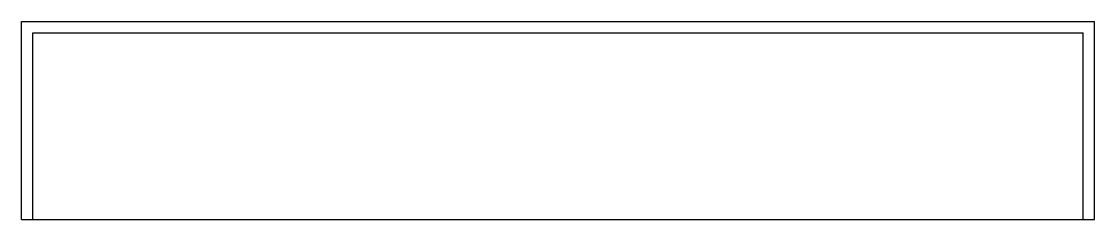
# Model space of a CAD drawing. Header units: millimetres. Extents: x 0 to 190, y 0 to 35.
import ezdxf

# ---------------------------------------------------------------- set-up
doc = ezdxf.new("R2010")
doc.units = ezdxf.units.MM
doc.layers.add('Part', color=7, linetype='CONTINUOUS')

msp = doc.modelspace()

# ---------------------------------------------------------------- linework, layer by layer
at = {"layer": 'Part'}
for p, q in [((0, 0, 190), (0, 35, 190)), ((0, 35), (0, 35, 190)), ((0, 0), (0, 35)), ((0, 0, 190), (0, 35, 190)), ((0, 35, 190), (190, 35, 190)), ((0, 35), (190, 35)), ((0, 35, 190), (190, 35, 190)), ((0, 35), (0, 35, 190)), ((0, 0), (0, 35)), ((0, 35), (190, 35)), ((190, 0, 190), (190, 35, 190)), ((190, 35), (190, 35, 190)), ((190, 0), (190, 35)), ((190, 0, 190), (190, 35, 190)), ((190, 35), (190, 35, 190)), ((190, 0), (190, 35)), ((2, 0, 188), (2, 33, 188)), ((2, 33, 2), (2, 33, 188)), ((2, 0, 2), (2, 33, 2)), ((2, 0, 188), (2, 33, 188)), ((2, 33, 188), (188, 33, 188)), ((2, 0, 2), (2, 33, 2)), ((2, 33, 2), (188, 33, 2)), ((2, 33, 2), (188, 33, 2)), ((2, 33, 188), (188, 33, 188)), ((2, 33, 2), (2, 33, 188)), ((188, 0, 188), (188, 33, 188)), ((188, 0, 188), (188, 33, 188)), ((188, 33, 2), (188, 33, 188)), ((188, 0, 2), (188, 33, 2)), ((188, 0, 2), (188, 33, 2)), ((188, 33, 2), (188, 33, 188)), ((0, 0), (0, 0, 190)), ((0, 0), (190, 0)), ((0, 0), (0, 0, 190)), ((0, 0, 190), (190, 0, 190)), ((0, 0, 190), (190, 0, 190)), ((0, 0), (190, 0)), ((2, 0, 2), (2, 0, 188)), ((2, 0, 188), (188, 0, 188)), ((2, 0, 2), (188, 0, 2)), ((2, 0, 2), (2, 0, 188)), ((2, 0, 188), (188, 0, 188)), ((2, 0, 2), (188, 0, 2)), ((188, 0, 2), (188, 0, 188)), ((188, 0, 2), (188, 0, 188)), ((190, 0), (190, 0, 190)), ((190, 0), (190, 0, 190))]:
    msp.add_line(p, q, dxfattribs=at)

doc.saveas('drawing.dxf')
